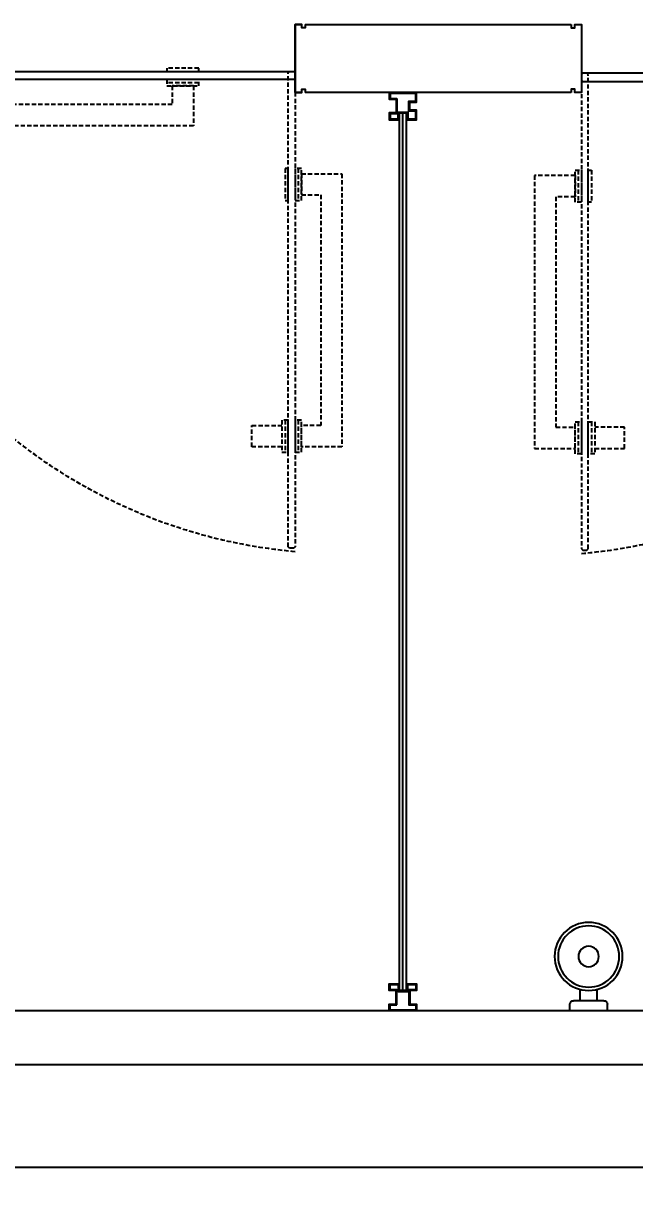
# Model space of a CAD drawing. Header units: inches. Extents: x 24920 to 61775, y 10942 to 38819.
# Drawn here: x 57127 to 58025, y 30334 to 32049 of the extents above; entities that cross this region are included whole.
import ezdxf

# ---------------------------------------------------------------- set-up
doc = ezdxf.new("R2010")
doc.units = ezdxf.units.IN
doc.header["$MEASUREMENT"] = 0
doc.header["$PDMODE"] = 1
doc.linetypes.add('HIDDEN', pattern=[9.525, 6.35, -3.175])
for name, color, linetype in [('cDS-Door', 2, 'Continuous'), ('DOOR', 60, 'Continuous'), ('DS-FINISH', 20, 'Continuous'), ('DS-GLASS', 12, 'Continuous'), ('FF-FIXT', 2, 'Continuous'), ('WALL', 2, 'Continuous')]:
    doc.layers.add(name, color=color, linetype=linetype)
doc.styles.add('DIM', font='simplex.shx', dxfattribs={"width": 0.6, "bigfont": 'extfont.shx'})
doc.linetypes.add('ZIGZAG', pattern='A,0.0001,-0.2,[131,ltypeshp.shx,S=0.2,R=0,X=-0.2,Y=0],-0.4,[131,ltypeshp.shx,S=0.2,R=180,X=0.2,Y=0],-0.2', length=0.8001)
doc.dimstyles.new('1比25', dxfattribs={"dimscale": 25, "dimtxt": 3.5, "dimasz": 1, "dimexe": 1, "dimexo": 1, "dimgap": 0.6, "dimtad": 1, "dimdec": 0, "dimrnd": 5, "dimzin": 0, "dimdsep": 46, "dimtxsty": 'DIM', "dimblk": 'ARCHTICK', "dimcen": 0.09, "dimdle": 1, "dimclrd": 1, "dimclre": 1, "dimclrt": 1, "dimadec": 0, "dimazin": 0, "dimtfac": 1, "dimtdec": 0, "dimtix": 1, "dimtmove": 2, "dimatfit": 3, "dimldrblk": '引线箭头（自定义）', "dimfxl": 0, "dimtolj": 1, "dimtzin": 0, "dimarcsym": 0})

# ---------------------------------------------------------------- blocks, each defined once
blk = doc.blocks.new('Wall-mounted Soap dispenser')
at = {"layer": 'FF-FIXT'}
for p, q in [((-27.5, 0), (-27.5, -10.1)), ((27.5, 0), (-27.5, 0)), ((27.5, 0), (27.5, -10.1)), ((22.5, -15.1), (-22.5, -15.1)), ((-12.5, -15.1), (-12.5, -31.7)), ((12.5, -15.1), (12.5, -31.7))]:
    blk.add_line(p, q, dxfattribs=at)
for radius in [50, 45, 15]:
    blk.add_circle((0, -80.1), radius, dxfattribs=at)
for centre, start, end in [((-22.5, -10.1), 180, 270), ((22.5, -10.1), 270, 0)]:
    blk.add_arc(centre, 5, start, end, dxfattribs=at)
blk = doc.blocks.new('A$C4E025729')
at = {"layer": 'cDS-Door', "color": 251, "linetype": 'HIDDEN', "elevation": 0}
for points in [[(648, 52.3), (650, 54.3), (650, 751.3), (648, 753.3), (642, 753.3), (640, 751.3), (640, 54.3), (642, 52.3)], [(630.6, 611.8), (640, 611.8), (640, 564.8), (630.6, 564.8)], [(650, 611.8), (659.4, 611.8), (659.4, 564.8), (650, 564.8)], [(635.4, 241.8), (640.1, 241.8), (640.1, 194.8), (635.4, 194.8)], [(650.1, 241.8), (659.5, 241.8), (659.5, 194.8), (650.1, 194.8)]]:
    blk.add_lwpolyline(points, close=True, dxfattribs=at)
for points in [[(630.6, 603.9), (586.7, 603.9), (586.7, 572.6), (630.6, 572.6)], [(635.3, 564.8), (635.3, 611.8)], [(654.7, 564.8), (654.7, 611.8)], [(659.5, 202.6), (719, 202.7), (719, 604), (659.4, 603.9)], [(659.4, 603.9), (659.4, 572.6)], [(659.5, 233.9), (687.7, 233.9), (687.7, 572.6), (659.4, 572.6)], [(654.8, 194.8), (654.8, 241.8)], [(659.5, 202.6), (659.5, 233.9)]]:
    blk.add_lwpolyline(points, dxfattribs=at)
at = {"layer": 'cDS-Door', "color": 251, "linetype": 'HIDDEN'}
for points in [[(500.7, 73.7), (500.7, 132.3), (99.4, 132.2), (99.4, 73.7)], [(469.4, 73.7), (469.4, 101), (130.7, 100.9), (130.7, 73.7)], [(138.5, 69), (91.5, 69)], [(99.4, 73.7), (130.7, 73.7)], [(508.5, 69), (461.5, 69)], [(500.7, 73.7), (469.4, 73.7)], [(138.5, 47.6), (91.5, 47.6)], [(99.4, 42.9), (99.4, -1), (130.7, -1), (130.7, 42.9)]]:
    blk.add_lwpolyline(points, dxfattribs=at)
for points in [[(91.5, 64.3), (91.5, 73.7), (138.5, 73.7), (138.5, 64.3)], [(461.5, 64.3), (461.5, 73.7), (508.5, 73.7), (508.5, 64.3)], [(91.5, 42.9), (91.5, 52.3), (138.5, 52.3), (138.5, 42.9)], [(461.5, 47.6), (461.5, 52.3), (508.5, 52.3), (508.5, 47.6)]]:
    blk.add_lwpolyline(points, close=True, dxfattribs=at)
at = {"layer": 'cDS-Door', "color": 1}
blk.add_lwpolyline([(650, 62.3), (648, 64.3), (-48, 64.3), (-50, 62.3), (-50, 54.3), (-48, 52.3), (648, 52.3), (650, 54.3)], close=True, dxfattribs=at)
at = {"layer": 'cDS-Door', "color": 251, "linetype": 'HIDDEN'}
blk.add_arc((719.1, -10.9), 772.3, 95.1342, 174.7839, dxfattribs=at)
blk = doc.blocks.new('_ArchTick')
at = {"color": 0, "linetype": 'ByBlock', "const_width": 0.4}
blk.add_lwpolyline([(-0.5, -0.5), (0.5, 0.5)], dxfattribs=at)
blk = doc.blocks.new('*D934')
at = {"color": 1, "lineweight": -2, "transparency": 16777216}
for p, q in [((55615.8, 30093.2), (55615.8, 29918.2)), ((57679.6, 30093.2), (57679.6, 29918.2)), ((55590.8, 29943.2), (57704.6, 29943.2))]:
    blk.add_line(p, q, dxfattribs=at)
at = {"layer": 'Defpoints', "color": 0, "transparency": 16777216}
for p in [(57679.6, 30897.7), (55615.8, 30342.1), (57679.6, 29943.2)]:
    blk.add_point(p, dxfattribs=at)
at = {"color": 1, "lineweight": -2, "transparency": 16777216, "xscale": 25, "yscale": 25, "zscale": 25, "rotation": 180}
blk.add_blockref('_ArchTick', (55615.8, 29943.2), dxfattribs=at)
at = {"color": 1, "lineweight": -2, "transparency": 16777216, "xscale": 25, "yscale": 25, "zscale": 25}
blk.add_blockref('_ArchTick', (57679.6, 29943.2), dxfattribs=at)
at = {"color": 1, "transparency": 16777216, "insert": (56647.7, 30001.9), "char_height": 87.5, "attachment_point": 5, "style": 'DIM'}
blk.add_mtext('\\A1;2065', dxfattribs=at)
blk = doc.blocks.new('引线箭头（自定义）')
at = {"linetype": 'ByBlock', "lineweight": -2}
h = blk.add_hatch(color=8, dxfattribs=at)
h.dxf.hatch_style = 1
h.paths.add_polyline_path([(-1.195, -0.955), (-0.315, 0), (-1.201, 0.958), (-0.912, 1.212), (0, 0), (-0.912, -1.209)])
at = {"color": 0, "linetype": 'ByBlock', "lineweight": -2}
blk.add_line((-0.315, 0), (-4.751, 0), dxfattribs=at)
blk.add_lwpolyline([(-1.195, -0.955), (-0.315, 0), (-1.201, 0.958), (-0.912, 1.212), (0, 0), (-0.912, -1.209)], close=True, dxfattribs=at)
blk = doc.blocks.new('*D935')
at = {"color": 1, "lineweight": -2, "transparency": 16777216}
for p, q in [((57679.6, 30093.2), (57679.6, 29918.2)), ((58855.6, 30093.2), (58855.6, 29918.2)), ((57654.6, 29943.2), (58880.6, 29943.2))]:
    blk.add_line(p, q, dxfattribs=at)
at = {"layer": 'Defpoints', "color": 0, "transparency": 16777216}
for p in [(57679.6, 30897.7), (58855.6, 30421.5), (58855.6, 29943.2)]:
    blk.add_point(p, dxfattribs=at)
at = {"color": 1, "lineweight": -2, "transparency": 16777216, "xscale": 25, "yscale": 25, "zscale": 25, "rotation": 180}
blk.add_blockref('_ArchTick', (57679.6, 29943.2), dxfattribs=at)
at = {"color": 1, "lineweight": -2, "transparency": 16777216, "xscale": 25, "yscale": 25, "zscale": 25}
blk.add_blockref('_ArchTick', (58855.6, 29943.2), dxfattribs=at)
at = {"color": 1, "transparency": 16777216, "insert": (58267.6, 30001.9), "char_height": 87.5, "attachment_point": 5, "style": 'DIM'}
blk.add_mtext('\\A1;1175', dxfattribs=at)
blk = doc.blocks.new('sgg')
at = {"layer": 'DS-FINISH', "color": 3}
for points in [[(57541, 31871.6), (57541, 31866.6), (57536, 31866.6), (57536, 31871.6), (57526, 31871.6), (57526, 31771.6), (57536, 31771.6), (57536, 31776.6), (57541, 31776.6), (57541, 31771.6)], [(57536, 31771.6), (57526, 31771.6), (57526, 31871.6), (57536, 31871.6)], [(57541, 31871.6), (57932.1, 31871.6)], [(57932.1, 31871.6), (57932.1, 31866.6), (57937.1, 31866.6), (57937.1, 31871.6), (57947.1, 31871.6), (57947.1, 31771.6), (57937.1, 31771.6), (57937.1, 31776.6), (57932.1, 31776.6), (57932.1, 31771.6)], [(58092.4, 30421.5), (57647.1, 30421.5), (57647.1, 30421.5), (57600.9, 30421.5), (57600.9, 30421.5), (55726.1, 30421.5), (55726.1, 31771.6), (56811, 31771.6)], [(57932.1, 31771.6), (57541, 31771.6)], [(58092.4, 30421.5), (57647.1, 30421.5)]]:
    blk.add_lwpolyline(points, dxfattribs=at)
at = {"layer": 'DS-FINISH', "ltscale": 2}
for points in [[(57674.6, 31761.6), (57674.6, 31741.6), (57664.6, 31741.6), (57664.6, 31731.6), (57678.6, 31731.6), (57678.6, 31741.6), (57690.6, 31741.6), (57690.6, 31731.6), (57704.6, 31731.6), (57704.6, 31745.6), (57694.6, 31745.6), (57694.6, 31757.6), (57704.6, 31757.6), (57704.6, 31771.6), (57664.6, 31771.6), (57664.6, 31761.6)], [(57674.6, 30431.5), (57674.6, 30451.5), (57664.6, 30451.5), (57664.6, 30461.5), (57678.6, 30461.5), (57678.6, 30451.5), (57690.6, 30451.5), (57690.6, 30461.5), (57704.6, 30461.5), (57704.6, 30451.5), (57694.6, 30451.5), (57694.6, 30431.5), (57704.6, 30431.5), (57704.6, 30421.5), (57664.6, 30421.5), (57664.6, 30431.5)]]:
    blk.add_lwpolyline(points, close=True, dxfattribs=at)
at = {"layer": 'DS-FINISH', "color": 138, "ltscale": 2}
for points in [[(57675.8, 31762.8), (57675.8, 31740.4), (57665.8, 31740.4), (57665.8, 31732.8), (57677.4, 31732.8), (57677.4, 31742.8), (57691.8, 31742.8), (57691.8, 31732.8), (57703.4, 31732.8), (57703.4, 31744.4), (57693.4, 31744.4), (57693.4, 31758.8), (57703.4, 31758.8), (57703.4, 31770.4), (57665.8, 31770.4), (57665.8, 31762.8)], [(57675.8, 30430.3), (57675.8, 30452.7), (57665.8, 30452.7), (57665.8, 30460.3), (57677.4, 30460.3), (57677.4, 30450.3), (57691.8, 30450.3), (57691.8, 30460.3), (57703.4, 30460.3), (57703.4, 30452.7), (57693.4, 30452.7), (57693.4, 30430.3), (57703.4, 30430.3), (57703.4, 30422.7), (57665.8, 30422.7), (57665.8, 30430.3)]]:
    blk.add_lwpolyline(points, close=True, dxfattribs=at)
at = {"layer": 'DS-FINISH'}
blk.add_lwpolyline([(57650.9, 30421.5), (55726.1, 30421.5), (55726.1, 31721.6)], dxfattribs=at)
at = {"layer": 'DS-GLASS', "color": 250, "linetype": 'ZIGZAG', "ltscale": 0.03}
blk.add_line((57684.6, 30451.5), (57684.6, 31741.6), dxfattribs=at)
at = {"layer": 'DS-GLASS', "ltscale": 2}
blk.add_lwpolyline([(57689.6, 31740.6), (57689.6, 30452.5), (57688.6, 30451.5), (57680.6, 30451.5), (57679.6, 30452.5), (57679.6, 31740.6), (57680.6, 31741.6), (57688.6, 31741.6), (57689.6, 31740.6)], dxfattribs=at)
at = {"layer": 'WALL', "color": 4}
blk.add_lwpolyline([(55415.8, 31771.6), (55415.8, 30192.1), (59065.6, 30192.1), (59065.6, 31621.5), (58965.6, 31621.5), (58965.6, 30342.1), (55615.8, 30342.1), (55615.8, 34821.6)], dxfattribs=at)
at = {"layer": 'DOOR', "xscale": -1, "rotation": 180.0000010605469}
blk.add_blockref('A$C4E025729', (56876, 31854.9), dxfattribs=at)
at = {"layer": 'DOOR', "rotation": 179.999998939453}
blk.add_blockref('A$C4E025729', (58597.1, 31852.3), dxfattribs=at)
at = {"layer": 'FF-FIXT', "ltscale": 3, "xscale": -1, "rotation": 180.0000611674074}
blk.add_blockref('Wall-mounted Soap dispenser', (57957.6, 30421.5), dxfattribs=at)
for base, p1, p2, picture, middle in [((57679.6, 29943.2), (55615.8, 30342.1), (57679.6, 30897.7), '*D934', (56647.7, 30001.9)), ((58855.6, 29943.2), (57679.6, 30897.7), (58855.6, 30421.5), '*D935', (58267.6, 30001.9))]:
    dim = blk.add_linear_dim(base=base, p1=p1, p2=p2, dimstyle='1比25')
    dim.commit()
    dim.dimension.update_dxf_attribs({"geometry": picture, "text_midpoint": middle})

msp = doc.modelspace()

# ---------------------------------------------------------------- block references
msp.add_blockref('sgg', (0, 175.5))

doc.saveas('drawing.dxf')
